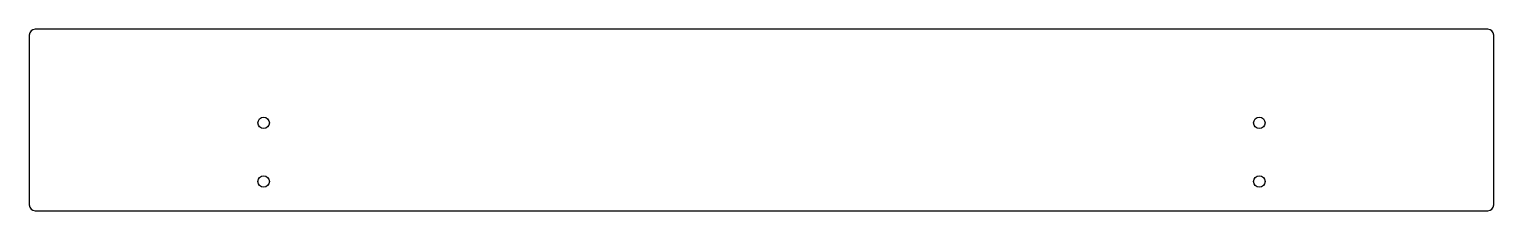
# Model space of a CAD drawing. Header units: inches. Extents: x -10.3 to 9.4, y -5.5 to -3.1.
import ezdxf

# ---------------------------------------------------------------- set-up
doc = ezdxf.new("R2010")
doc.units = ezdxf.units.IN
doc.header["$MEASUREMENT"] = 0

msp = doc.modelspace()

# ---------------------------------------------------------------- linework, layer by layer
at = {"color": 7, "linetype": 'Continuous', "lineweight": 25}
for p, q in [((9.317, -3.082), (-10.21, -3.082)), ((-10.289, -3.161), (-10.289, -5.445)), ((9.396, -5.445), (9.396, -3.161)), ((-10.21, -5.523), (9.317, -5.523))]:
    msp.add_line(p, q, dxfattribs=at)
for centre in [(-7.139, -4.342), (6.246, -4.342), (-7.139, -5.13), (6.246, -5.13)]:
    msp.add_circle(centre, 0.0768, dxfattribs=at)
for centre, start, end in [((-10.21, -3.161), 90, 180), ((9.317, -3.161), 360, 90), ((-10.21, -5.445), 180, 270), ((9.317, -5.445), 270, 0)]:
    msp.add_arc(centre, 0.0787, start, end, dxfattribs=at)

doc.saveas('drawing.dxf')
